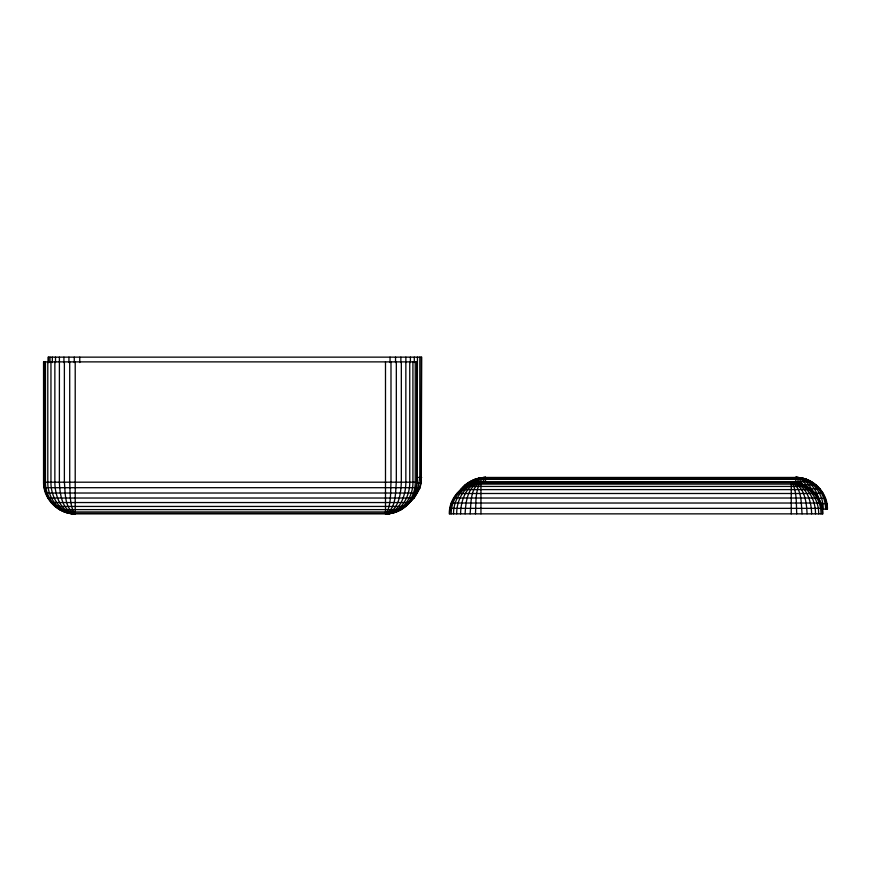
<?xml version="1.0" encoding="UTF-8"?>
<svg xmlns="http://www.w3.org/2000/svg" width="871" height="871" viewBox="0 0 871 871"><rect width="100%" height="100%" fill="white"/><g stroke="black" fill="none" stroke-linecap="round" stroke-linejoin="round"><path stroke-width="1.31" d="M475.457 513.857C476.045 503.492 475.131 492.137 479.997 482.676L791.238 482.196C808.168 481.903 823.193 496.927 822.91 513.857L449.294 513.857C449.001 496.927 464.025 481.903 480.955 482.196L480.955 513.857M470.122 513.857C471.167 503.427 469.981 487.433 480.955 482.196C464.101 481.913 449.458 497.112 449.774 513.857M465.125 513.857C465.626 502.469 467.553 485.071 480.955 482.196C464.33 482.022 450.851 497.657 451.2 513.857M460.607 513.857C460.607 501.108 466.148 483.579 480.955 482.196C464.711 482.262 453.17 498.539 453.541 513.857M456.698 513.857C456.426 499.736 465.277 482.719 480.955 482.196M417.459 357.143L417.046 482.959L421.226 482.959L421.706 357.143L48.09 357.143L48.09 362.554M416.676 487.695L417.165 361.879L43.55 361.879L43.55 482.196C43.256 499.116 58.281 514.14 75.211 513.857L385.494 513.857C400.442 514.01 414.237 502.436 416.676 487.695L44.029 487.695M416.305 486.16L415.815 488.293L419.8 488.293L421.226 482.959M482.752 481.707L485.506 477.46L795.789 477.46C812.719 477.166 827.744 492.191 827.45 509.121L823.204 509.121C823.574 493.813 812.033 477.526 795.789 477.46L795.789 481.707M419.8 488.293L414.302 497.809L412.832 497.809L418.004 488.293L419.8 477.46L419.8 357.143M459.975 490.58C465.658 482.36 475.577 477.569 485.506 477.46L485.506 481.707M480.084 481.707L481.794 479.377L485.506 477.46C476.361 477.526 467.477 481.772 461.619 488.773M466.181 486.824C470.852 481.075 478.103 477.591 485.506 477.46L480.084 479.377L477.58 481.707M473.149 484.08L478.538 479.377L485.506 477.46C477.156 477.569 468.968 481.369 463.622 487.793M406.779 504.244L414.302 497.809M469.915 484.875L477.21 479.377L485.506 477.46M385.494 361.879L385.494 513.857L386.452 513.367C391.319 503.906 390.415 492.55 390.992 482.196L390.992 361.879M416.676 361.879L416.676 482.196C416.991 498.941 402.358 514.119 385.494 513.857C396.468 508.62 395.292 492.616 396.327 482.196L396.327 361.879M415.249 361.879L415.249 482.196C415.609 498.386 402.13 514.021 385.494 513.857C398.907 510.972 400.834 493.574 401.335 482.196L401.335 361.879M412.919 361.879L412.919 482.196C413.29 497.504 401.749 513.792 385.494 513.857C400.312 512.464 405.842 494.935 405.853 482.196L405.853 361.879M385.494 513.857C401.172 513.324 410.034 496.307 409.751 482.196L409.751 361.879M417.459 477.46L421.706 477.46M480.008 477.939L801.287 477.939M474.673 479.377L806.622 479.377M469.665 481.707L811.62 481.707M43.55 482.196L417.165 482.196M475.457 482.676L796.736 482.676C811.358 485.234 822.583 499.072 822.42 513.857M470.122 484.102L802.071 484.102M465.147 484.875L467.879 484.875M816.138 484.875L802.746 484.875L799.491 479.377L795.789 477.46L797.673 479.377L799.055 483.819M465.125 486.432L807.069 486.432M461.249 488.773L462.708 488.773M809.072 488.773L820.047 488.773M460.607 489.6L811.598 489.6M45.455 493.019L415.249 493.019M415.815 493.291L417.459 493.291M813.416 493.291L823.204 493.291M456.698 493.498L815.496 493.498M47.796 498.027L412.919 498.027M453.541 498.027L818.664 498.027M825.545 498.299L818.577 498.299C815.8 487.869 807.319 477.624 795.789 477.46C801.516 477.787 805.283 482.991 807.428 487.793M410.393 501.718C416.229 496.154 421.52 486.639 421.226 477.46L421.226 357.143M50.954 502.545L409.751 502.545M451.2 503.024L820.994 503.024M820.711 503.623L826.971 503.623M54.862 506.443L405.853 506.443M449.774 508.359L822.42 508.359M59.38 509.611L401.335 509.611M64.378 511.941L396.327 511.941M69.713 513.367L390.992 513.367M812.904 492.159C810.106 484.94 804.096 477.711 795.789 477.46C812.643 477.199 827.287 492.376 826.971 509.121M791.238 513.857L791.238 482.196L796.66 482.676M75.211 361.879L75.211 513.857C58.357 514.119 43.713 498.941 44.029 482.196L44.029 361.879M795.789 477.46C812.414 477.297 825.893 492.921 825.545 509.121M796.736 513.857C796.159 503.492 797.063 492.137 792.196 482.676L791.238 482.196C807.874 482.022 821.353 497.657 820.994 513.857M69.713 361.879L69.713 482.196C70.301 492.55 69.386 503.906 74.253 513.367L75.211 513.857C58.586 514.021 45.107 498.386 45.455 482.196L45.455 361.879M802.071 513.857C801.037 503.427 802.213 487.433 791.238 482.196C807.493 482.262 819.034 498.539 818.664 513.857M64.378 361.879L64.378 482.196C65.423 492.616 64.236 508.62 75.211 513.857C58.967 513.792 47.426 497.504 47.796 482.196L47.796 361.879M807.069 513.857C806.579 502.469 804.652 485.071 791.238 482.196C806.916 482.719 815.779 499.736 815.496 513.857M59.402 357.143L59.38 482.196C59.881 493.574 61.808 510.972 75.211 513.857C59.533 513.324 50.681 496.307 50.954 482.196L50.954 361.879M791.238 482.196C806.056 483.579 811.587 501.108 811.598 513.857M75.211 513.857C60.404 512.464 54.862 494.935 54.862 482.196L54.862 361.879M414.302 357.143L414.302 362.554M410.393 357.143L410.393 362.554M405.875 357.143L405.875 362.554M400.878 357.143L400.878 362.554M395.543 357.143L395.543 362.554M390.045 357.143L390.045 362.554M79.762 357.143L79.762 362.554M74.264 357.143L74.264 362.554M68.929 357.143L68.929 362.554M63.931 357.143L63.931 362.554M55.504 357.143L55.504 362.554M52.336 357.143L52.336 362.554M50.006 357.143L50.006 362.554M48.58 357.143L48.58 362.554"/></g></svg>
